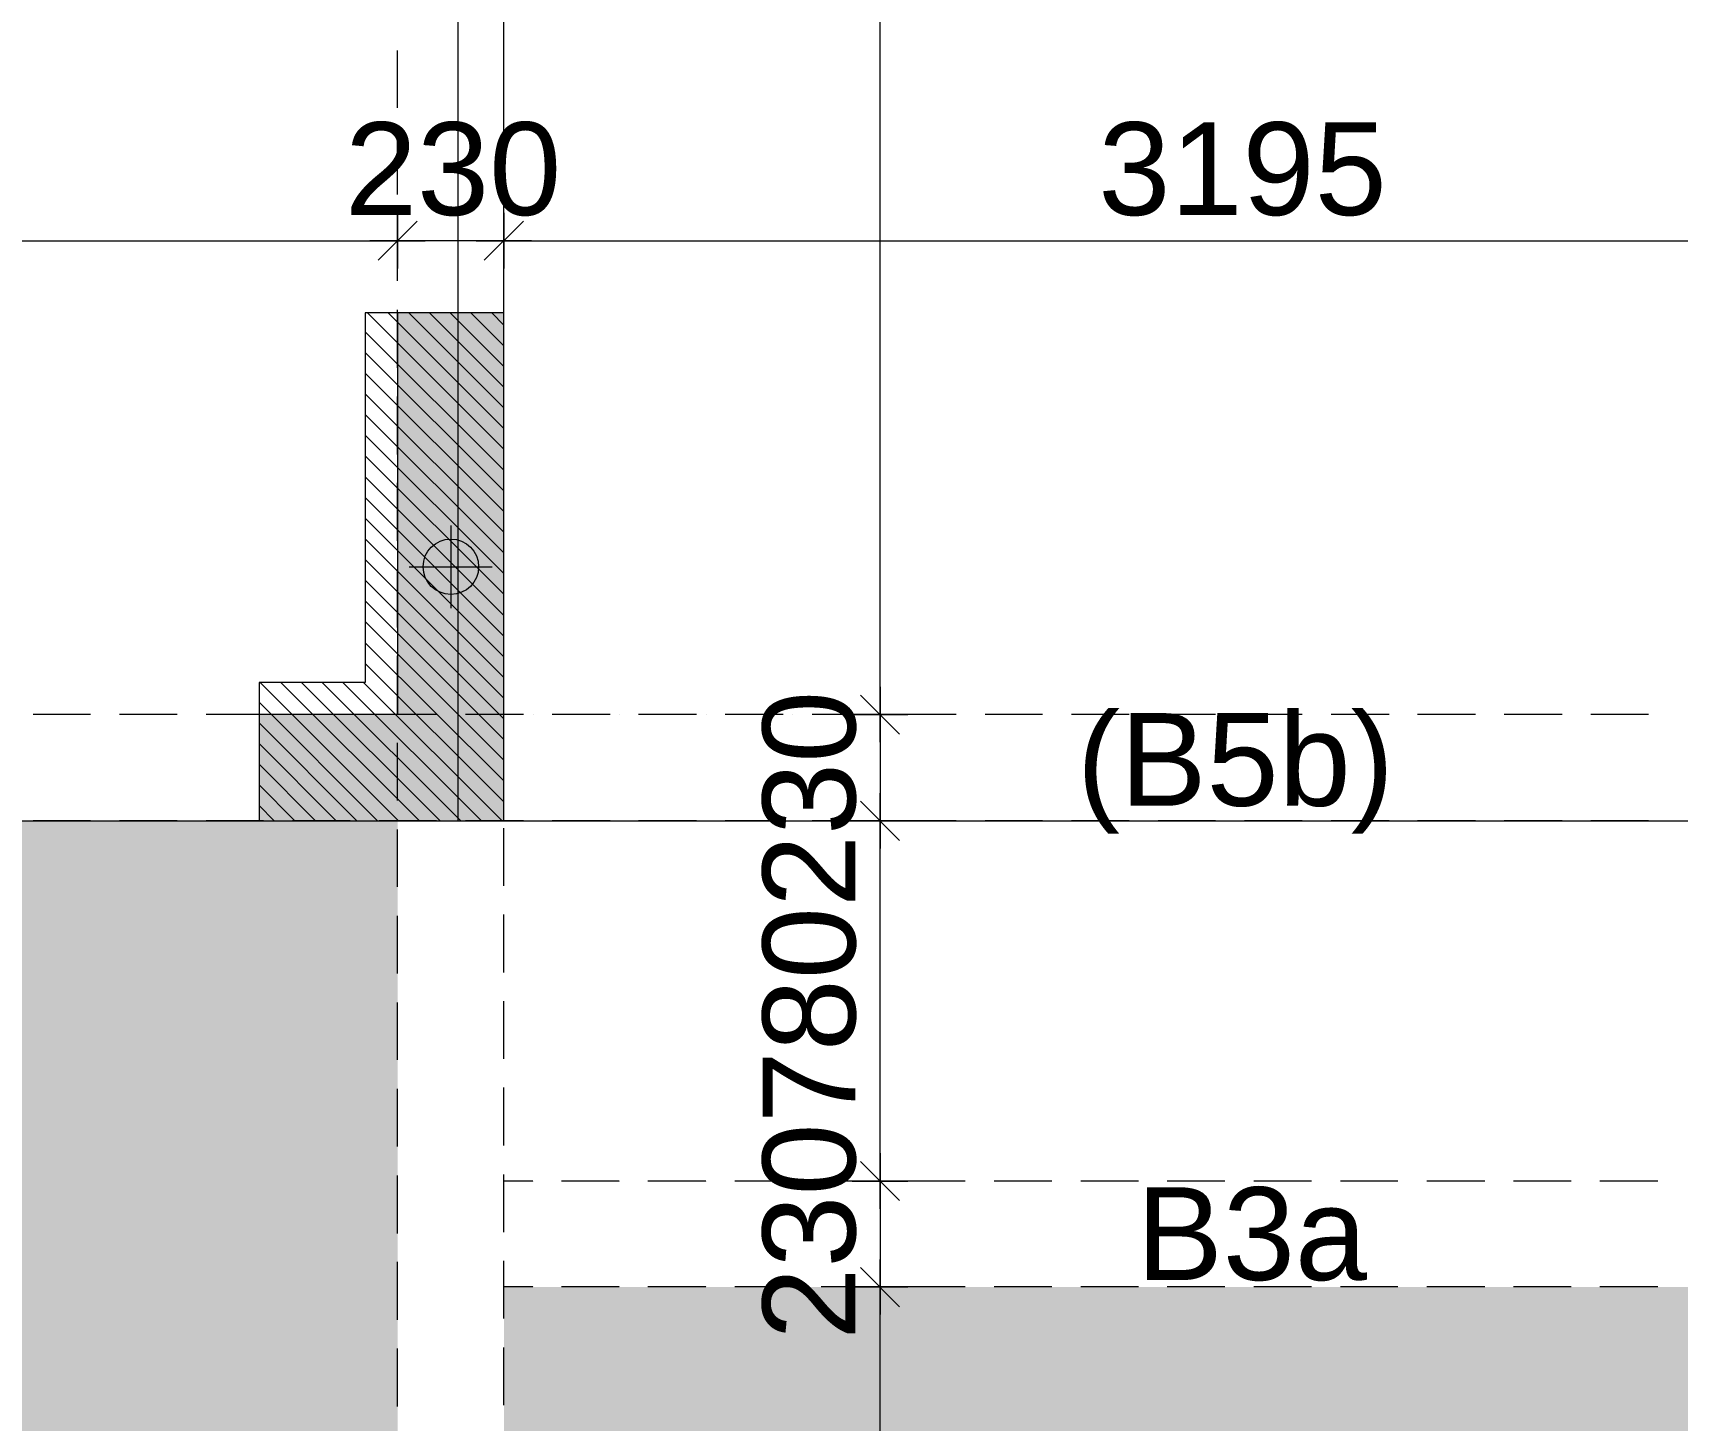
# Model space of a CAD drawing. Header units: millimetres. Extents: x -1303 to 98744, y -1303 to 90097.
# Drawn here: x 18189 to 21751, y 16984 to 19989 of the extents above; entities that cross this region are included whole.
import ezdxf

# ---------------------------------------------------------------- set-up
doc = ezdxf.new("R2010")
doc.units = ezdxf.units.MM
doc.layers.add('PDF_Geometry', color=7, linetype='Continuous')
doc.layers.add('PDF_Text', color=7, linetype='Continuous')
doc.layers.add('PDF_Solid Fills', color=192, linetype='Continuous', true_color=0xc2c0c0c0)
doc.styles.add('PDF ArialMT', font='arial.ttf')

msp = doc.modelspace()

# ---------------------------------------------------------------- hatches: boundary and pattern name
at = {"layer": 'PDF_Solid Fills'}
msp.add_hatch(color=256, dxfattribs=at).paths.add_polyline_path([(19209.26177, 19382.7525), (18979.23903, 19382.7525), (18979.23903, 18512.67482), (18679.31212, 18512.67482), (18679.31212, 18282.73679), (19209.26177, 18282.73679)])
at = {"layer": 'PDF_Solid Fills', "true_color": 0x00007f}
h = msp.add_hatch(color=254, dxfattribs=at)
h.paths.add_polyline_path([(12814.30857, 16872.72168), (12814.30857, 15026.95077), (9799.20871, 14960.09316), (9658.30121, 14967.03233), (9514.00728, 14987.42836), (9368.02118, 15022.38044), (9222.54335, 15072.39683), (9079.77321, 15137.90008), (8942.25007, 15218.63604), (8812.34276, 15314.0138), (8692.25382, 15422.7637), (8584.01219, 15543.36091), (8489.14272, 15673.68971), (8408.99871, 15811.5517), (8344.08741, 15954.57597), (8294.664, 16100.30898), (8260.38859, 16246.37773), (8240.58554, 16390.84108), (8234.23832, 16531.75065), (8234.23832, 16872.72168)], flags=0)
h.paths.add_polyline_path([(22479.26705, 17272.68137), (22479.26705, 15241.31724), (19209.26177, 15168.7901), (19209.26177, 17272.68137)], flags=0)
h.paths.add_polyline_path([(25959.23687, 17272.68137), (25959.23687, 15322.73089), (22709.2898, 15246.39481), (22709.2898, 17272.68137)], flags=0)
h.paths.add_polyline_path([(32124.25101, 18282.73679), (32124.25101, 15455.26118), (26189.25962, 15327.89318), (26189.25962, 18282.73679)], flags=0)
h.paths.add_polyline_path([(36934.25928, 16872.72168), (36934.25928, 15561.8943), (32354.27376, 15460.33875), (32354.27376, 16872.72168)], flags=0)
h.paths.add_polyline_path([(50274.26033, 16872.72168), (50274.26033, 15857.75915), (45694.27273, 15756.20359), (45694.27273, 16872.72168)], flags=0)
h.paths.add_polyline_path([(59929.31471, 17272.68137), (59929.31471, 16071.87252), (56669.29721, 15999.59848), (56669.29721, 17272.68137)], flags=0)
h.paths.add_polyline_path([(63419.27024, 17272.68137), (63419.27024, 16149.30779), (60159.25274, 16076.95111), (60159.25274, 17272.68137)], flags=0)
h.paths.add_polyline_path([(69584.28231, 18282.73679), (69584.28231, 16285.98588), (63649.29506, 16154.3864), (63649.29506, 18282.73679)], flags=0)
h.paths.add_polyline_path([(74394.29472, 16872.72168), (74394.29472, 16409.62861), (69814.31126, 16291.06242), (69814.31126, 16872.72168)], flags=0)
h.paths.add_polyline_path([(18979.23903, 18282.73679), (18979.23903, 15163.7115), (13044.24764, 15027.79686), (13044.24764, 18282.73679), (18944.28591, 18282.73679)], flags=0)
h.paths.add_polyline_path([(56439.27239, 18282.73679), (56439.27239, 15994.4362), (50504.281, 15862.83775), (50504.281, 18282.73679)], flags=0)

# ---------------------------------------------------------------- linework, layer by layer
at = {"layer": 'PDF_Geometry', "color": 9, "lineweight": 0, "true_color": 0xc0c0c0}
for points in [[(8103.90849, 33297.3011), (15954.15242, 33297.3011), (15954.15242, 32996.86592), (16054.01475, 32996.86592), (16054.01475, 33297.3011), (19109.14426, 33297.3011), (19109.14426, 18282.31322), (19209.00763, 18282.31322), (19209.00763, 33297.3011), (21559.17194, 33297.3011), (21559.17194, 33397.16654), (21334.05838, 33397.16654), (21334.05838, 34297.62494), (21559.17194, 34297.62494), (21559.17194, 34397.48624), (21334.05838, 34397.48624), (21334.05838, 35527.29175)], [(17183.82026, 14994.45224), (17183.82026, 18282.31322), (41183.93514, 18282.31322), (40953.74504, 18282.31322)]]:
    msp.add_lwpolyline(points, dxfattribs=at)
at = {"layer": 'PDF_Geometry', "color": 122, "lineweight": 0, "true_color": 0x00b88a}
for points in [[(20023.99135, 18552.28298), (20023.99135, 18531.97062), (20023.99135, 22202.3571), (20023.99135, 22182.04682)], [(16224.12113, 19539.06317), (16203.81085, 19539.06317), (18958.50518, 19539.06317), (18939.03995, 19539.06317)], [(19209.00763, 19539.06317), (18978.81546, 19539.06317)], [(19248.78314, 19539.06317), (19228.47286, 19539.06317), (22383.46574, 19539.06317), (22364.00051, 19539.06317)], [(20023.99135, 18512.50539), (20023.99135, 18282.31322)], [(20023.99135, 17542.65112), (20023.99135, 17522.33877), (20023.99135, 18262.00294), (20023.99135, 18242.53771)], [(20023.99135, 17502.02848), (20023.99135, 17272.68137)], [(20023.99135, 15191.63969), (20023.99135, 17252.37109), (20023.99135, 17232.06081)]]:
    msp.add_lwpolyline(points, dxfattribs=at)
at = {"layer": 'PDF_Geometry', "color": 157, "lineweight": 0, "true_color": 0x3f5f7f}
for points in [[(18978.81546, 19826.8039), (18978.81546, 19951.20904)], [(19209.00763, 19829.34321), (19209.00763, 19953.74834)], [(18978.81546, 19638.92655), (18978.81546, 19764.17881)], [(19209.00763, 19641.46585), (19209.00763, 19766.71811)], [(18978.81546, 19451.89424), (18978.81546, 19576.30145)], [(19209.00763, 19454.43355), (19209.00763, 19578.83868)], [(18978.81546, 19264.01689), (18978.81546, 19389.26915)], [(19209.00763, 19266.55619), (19209.00763, 19391.80845)], [(18978.81546, 19076.13953), (18978.81546, 19201.39179)], [(19209.00763, 19078.67884), (19209.00763, 19203.9311)], [(18978.81546, 18889.10723), (18978.81546, 19014.35949)], [(19209.00763, 18891.64653), (19209.00763, 19016.89879)], [(18978.81546, 18701.22987), (18978.81546, 18826.48214)], [(19209.00763, 18703.76918), (19209.00763, 18829.02144)], [(18978.81546, 18514.19964), (18978.81546, 18639.44983)], [(19209.00763, 18516.73687), (19209.00763, 18641.98914)], [(18313.62577, 18512.50539), (18189.22064, 18512.50539)], [(18501.5052, 18512.50539), (18376.25294, 18512.50539)], [(18688.53543, 18512.50539), (18564.13029, 18512.50539)], [(18876.41279, 18512.50539), (18751.1626, 18512.50539)], [(19063.44509, 18512.50539), (18939.03995, 18512.50539)], [(19251.32244, 18512.50539), (19126.07018, 18512.50539)], [(19439.1998, 18512.50539), (19313.94961, 18512.50539)], [(19626.2321, 18512.50539), (19500.97984, 18512.50539)], [(19814.10946, 18512.50539), (19688.8572, 18512.50539)], [(20001.14176, 18512.50539), (19876.73663, 18512.50539)], [(20189.01912, 18512.50539), (20063.76686, 18512.50539)], [(20376.05142, 18512.50539), (20251.64421, 18512.50539)], [(20563.92878, 18512.50539), (20438.67652, 18512.50539)], [(20750.95901, 18512.50539), (20626.55387, 18512.50539)], [(20938.83844, 18512.50539), (20813.58617, 18512.50539)], [(21126.71579, 18512.50539), (21001.46353, 18512.50539)], [(21313.74602, 18512.50539), (21188.49583, 18512.50539)], [(21501.62545, 18512.50539), (21376.37319, 18512.50539)], [(21688.65568, 18512.50539), (21564.25054, 18512.50539)], [(18978.81546, 18326.32021), (18978.81546, 18451.57248)], [(19209.00763, 18328.85952), (19209.00763, 18454.11178)], [(18313.62577, 18282.31322), (18189.22064, 18282.31322)], [(18501.5052, 18282.31322), (18376.25294, 18282.31322)], [(18688.53543, 18282.31322), (18564.13029, 18282.31322)], [(18876.41279, 18282.31322), (18751.1626, 18282.31322)], [(19063.44509, 18282.31322), (18939.03995, 18282.31322)], [(19251.32244, 18282.31322), (19126.07018, 18282.31322)], [(19439.1998, 18282.31322), (19313.94961, 18282.31322)], [(19626.2321, 18282.31322), (19500.97984, 18282.31322)], [(19814.10946, 18282.31322), (19688.8572, 18282.31322)], [(20001.14176, 18282.31322), (19876.73663, 18282.31322)], [(20189.01912, 18282.31322), (20063.76686, 18282.31322)], [(20376.05142, 18282.31322), (20251.64421, 18282.31322)], [(20563.92878, 18282.31322), (20438.67652, 18282.31322)], [(20750.95901, 18282.31322), (20626.55387, 18282.31322)], [(20938.83844, 18282.31322), (20813.58617, 18282.31322)], [(21126.71579, 18282.31322), (21001.46353, 18282.31322)], [(21313.74602, 18282.31322), (21188.49583, 18282.31322)], [(21501.62545, 18282.31322), (21376.37319, 18282.31322)], [(21688.65568, 18282.31322), (21564.25054, 18282.31322)], [(18978.81546, 18139.28998), (18978.81546, 18263.69512)], [(19209.00763, 18141.82929), (19209.00763, 18266.23442)], [(18978.81546, 17951.41263), (18978.81546, 18076.66282)], [(19209.00763, 17953.94986), (19209.00763, 18079.20212)], [(18978.81546, 17764.38033), (18978.81546, 17888.78546)], [(19209.00763, 17766.91963), (19209.00763, 17891.32477)], [(19209.00763, 17579.04227), (19209.00763, 17704.29246)], [(18978.81546, 17576.50297), (18978.81546, 17701.75523)], [(18978.81546, 17388.62561), (18978.81546, 17513.8758)], [(19209.00763, 17391.16284), (19209.00763, 17516.41511)], [(19271.6348, 17502.02848), (19209.00763, 17502.02848)], [(19458.66503, 17502.02848), (19334.25989, 17502.02848)], [(19646.54238, 17502.02848), (19521.2922, 17502.02848)], [(19833.57469, 17502.02848), (19709.16955, 17502.02848)], [(20021.45204, 17502.02848), (19896.19978, 17502.02848)], [(20208.48435, 17502.02848), (20084.07921, 17502.02848)], [(20396.3617, 17502.02848), (20271.10944, 17502.02848)], [(20584.23906, 17502.02848), (20458.9868, 17502.02848)], [(20771.27136, 17502.02848), (20646.0191, 17502.02848)], [(20959.14872, 17502.02848), (20833.89646, 17502.02848)], [(21146.18102, 17502.02848), (21021.77381, 17502.02848)], [(21334.05838, 17502.02848), (21208.80611, 17502.02848)], [(21521.08861, 17502.02848), (21396.68347, 17502.02848)], [(21708.96803, 17502.02848), (21583.71577, 17502.02848)], [(18978.81546, 17201.59331), (18978.81546, 17326.84557)], [(19209.00763, 17204.13262), (19209.00763, 17329.38488)], [(19271.6348, 17272.68137), (19209.00763, 17272.68137)], [(19458.66503, 17272.68137), (19334.25989, 17272.68137)], [(19646.54238, 17272.68137), (19521.2922, 17272.68137)], [(19833.57469, 17272.68137), (19709.16955, 17272.68137)], [(20021.45204, 17272.68137), (19896.19978, 17272.68137)], [(20208.48435, 17272.68137), (20084.07921, 17272.68137)], [(20396.3617, 17272.68137), (20271.10944, 17272.68137)], [(20584.23906, 17272.68137), (20458.9868, 17272.68137)], [(20771.27136, 17272.68137), (20646.0191, 17272.68137)], [(20959.14872, 17272.68137), (20833.89646, 17272.68137)], [(21146.18102, 17272.68137), (21021.77381, 17272.68137)], [(21334.05838, 17272.68137), (21208.80611, 17272.68137)], [(21521.08861, 17272.68137), (21396.68347, 17272.68137)], [(21708.96803, 17272.68137), (21583.71577, 17272.68137)], [(18978.81546, 17013.71596), (18978.81546, 17138.96822)], [(19209.00763, 17016.25526), (19209.00763, 17141.50545)]]:
    msp.add_lwpolyline(points, dxfattribs=at)
at = {"layer": 'PDF_Geometry', "color": 122, "lineweight": 0, "true_color": 0x00b88a}
for points in [[(18978.81546, 19478.97738), (18978.81546, 19599.15104)], [(19209.00763, 19599.15104), (19209.00763, 19478.97738)], [(19021.13028, 19581.37799), (18936.50065, 19496.74836)], [(19166.69282, 19496.74836), (19251.32244, 19581.37799)], [(19038.90333, 19539.06317), (18918.7276, 19539.06317)], [(19148.92184, 19539.06317), (19269.0955, 19539.06317)], [(20023.99135, 18452.4196), (20023.99135, 18572.59326)], [(20066.30616, 18470.19058), (19981.67653, 18554.82021)], [(19963.90348, 18512.50539), (20084.07921, 18512.50539)], [(19981.67653, 18324.62804), (20066.30616, 18239.99841)], [(20023.99135, 18342.40109), (20023.99135, 18222.22743)], [(20084.07921, 18282.31322), (19963.90348, 18282.31322)], [(20023.99135, 17441.94062), (20023.99135, 17562.11635)], [(20066.30616, 17459.71367), (19981.67653, 17544.3433)], [(19963.90348, 17502.02848), (20084.07921, 17502.02848)], [(19981.67653, 17314.99618), (20066.30616, 17229.5215)], [(20023.99135, 17331.92211), (20023.99135, 17212.59558)], [(20084.07921, 17272.68137), (19963.90348, 17272.68137)]]:
    msp.add_lwpolyline(points, close=True, dxfattribs=at)
at = {"layer": 'PDF_Geometry', "lineweight": 0}
for points in [[(18978.81546, 19539.06317), (18978.81546, 19539.06317)], [(18978.81546, 19539.06317), (18978.81546, 19539.06317)], [(19209.00763, 19539.06317), (19209.00763, 19539.06317)], [(19209.00763, 19539.06317), (19209.00763, 19539.06317)], [(18978.81546, 19460.35721), (18978.81546, 19460.35721)], [(18978.81546, 19460.35721), (18978.81546, 19460.35721)], [(19209.00763, 19460.35721), (19209.00763, 19460.35721)], [(19209.00763, 19460.35721), (19209.00763, 19460.35721)], [(18913.65107, 19382.49837), (19209.00763, 19087.1418)], [(18958.50518, 19382.49837), (19209.00763, 19131.99592)], [(18978.81546, 19382.49837), (18978.81546, 19382.49837)], [(18978.81546, 19382.49837), (18978.81546, 19382.49837)], [(19003.35722, 19382.49837), (19209.00763, 19176.84796)], [(19048.21134, 19382.49837), (19209.00763, 19221.70208)], [(19093.06546, 19382.49837), (19209.00763, 19266.55619)], [(19137.91957, 19382.49837), (19209.00763, 19311.41031)], [(19182.77369, 19382.49837), (19209.00763, 19356.26442)], [(19209.00763, 19382.49837), (19209.00763, 19382.49837)], [(19209.00763, 19382.49837), (19209.00763, 19382.49837)], [(18908.57246, 19341.87573), (19209.00763, 19042.28768)], [(18908.57246, 19297.02369), (19209.00763, 18997.43357)], [(18908.57246, 19252.16957), (19209.00763, 18952.57945)], [(18908.57246, 19207.31545), (19209.00763, 18907.72741)], [(18908.57246, 19162.46134), (19209.00763, 18862.87329)], [(18908.57246, 19117.60722), (19209.00763, 18818.01917)], [(18908.57246, 19072.75518), (19209.00763, 18773.16506)], [(18908.57246, 19027.90106), (19209.00763, 18727.46589)], [(18908.57246, 18983.04694), (19209.00763, 18682.61177)], [(18908.57246, 18938.19283), (19209.00763, 18637.75765)], [(18908.57246, 18893.33871), (19209.00763, 18592.90354)], [(18908.57246, 18848.48667), (19209.00763, 18548.05149)], [(18908.57246, 18803.63255), (19209.00763, 18503.19738)], [(18908.57246, 18758.77843), (19209.00763, 18458.34326)], [(18908.57246, 18713.92432), (19209.00763, 18413.48914)], [(18908.57246, 18668.22515), (19209.00763, 18368.63503)], [(18908.57246, 18623.37103), (19209.00763, 18323.78298)], [(18680.91959, 18581.90334), (18980.50764, 18282.31322)], [(18725.77371, 18581.90334), (19026.20888, 18282.31322)], [(18770.62575, 18581.90334), (19071.06093, 18282.31322)], [(18815.47987, 18581.90334), (19115.91504, 18282.31322)], [(18860.33399, 18581.90334), (19160.76916, 18282.31322)], [(18905.1881, 18581.90334), (19205.62328, 18282.31322)], [(18679.22742, 18539.58853), (18935.65352, 18282.31322)], [(18679.22742, 18494.73442), (18890.80148, 18282.31322)], [(19209.00763, 18512.50539), (19209.00763, 18512.50539)], [(19209.00763, 18512.50539), (19209.00763, 18512.50539)], [(19272.47985, 18512.50539), (19272.47985, 18512.50539)], [(19272.47985, 18512.50539), (19272.47985, 18512.50539)], [(19335.10702, 18512.50539), (19335.10702, 18512.50539)], [(19335.10702, 18512.50539), (19335.10702, 18512.50539)], [(19397.73211, 18512.50539), (19397.73211, 18512.50539)], [(19397.73211, 18512.50539), (19397.73211, 18512.50539)], [(19460.35721, 18512.50539), (19460.35721, 18512.50539)], [(19460.35721, 18512.50539), (19460.35721, 18512.50539)], [(19522.98437, 18512.50539), (19522.98437, 18512.50539)], [(19522.98437, 18512.50539), (19522.98437, 18512.50539)], [(19584.76442, 18512.50539), (19584.76442, 18512.50539)], [(19584.76442, 18512.50539), (19584.76442, 18512.50539)], [(19647.38951, 18512.50539), (19647.38951, 18512.50539)], [(19647.38951, 18512.50539), (19647.38951, 18512.50539)], [(19710.0146, 18512.50539), (19710.0146, 18512.50539)], [(19710.0146, 18512.50539), (19710.0146, 18512.50539)], [(19772.64177, 18512.50539), (19772.64177, 18512.50539)], [(19772.64177, 18512.50539), (19772.64177, 18512.50539)], [(19835.26687, 18512.50539), (19835.26687, 18512.50539)], [(19835.26687, 18512.50539), (19835.26687, 18512.50539)], [(19897.89403, 18512.50539), (19897.89403, 18512.50539)], [(19897.89403, 18512.50539), (19897.89403, 18512.50539)], [(19960.51913, 18512.50539), (19960.51913, 18512.50539)], [(19960.51913, 18512.50539), (19960.51913, 18512.50539)], [(20023.99135, 18512.50539), (20023.99135, 18512.50539)], [(20023.99135, 18512.50539), (20023.99135, 18512.50539)], [(18679.22742, 18449.8803), (18845.94736, 18282.31322)], [(18679.22742, 18405.02618), (18801.09325, 18282.31322)], [(18679.22742, 18360.17207), (18756.23913, 18282.31322)], [(18679.22742, 18315.32002), (18711.38501, 18282.31322)], [(19209.00763, 18282.31322), (19209.00763, 18282.31322)], [(19209.00763, 18282.31322), (19209.00763, 18282.31322)], [(19272.47985, 18282.31322), (19272.47985, 18282.31322)], [(19272.47985, 18282.31322), (19272.47985, 18282.31322)], [(19335.10702, 18282.31322), (19335.10702, 18282.31322)], [(19335.10702, 18282.31322), (19335.10702, 18282.31322)], [(19397.73211, 18282.31322), (19397.73211, 18282.31322)], [(19397.73211, 18282.31322), (19397.73211, 18282.31322)], [(19460.35721, 18282.31322), (19460.35721, 18282.31322)], [(19460.35721, 18282.31322), (19460.35721, 18282.31322)], [(19522.98437, 18282.31322), (19522.98437, 18282.31322)], [(19522.98437, 18282.31322), (19522.98437, 18282.31322)], [(19584.76442, 18282.31322), (19584.76442, 18282.31322)], [(19584.76442, 18282.31322), (19584.76442, 18282.31322)], [(19647.38951, 18282.31322), (19647.38951, 18282.31322)], [(19647.38951, 18282.31322), (19647.38951, 18282.31322)], [(19710.0146, 18282.31322), (19710.0146, 18282.31322)], [(19710.0146, 18282.31322), (19710.0146, 18282.31322)], [(19772.64177, 18282.31322), (19772.64177, 18282.31322)], [(19772.64177, 18282.31322), (19772.64177, 18282.31322)], [(19835.26687, 18282.31322), (19835.26687, 18282.31322)], [(19835.26687, 18282.31322), (19835.26687, 18282.31322)], [(19897.89403, 18282.31322), (19897.89403, 18282.31322)], [(19897.89403, 18282.31322), (19897.89403, 18282.31322)], [(19960.51913, 18282.31322), (19960.51913, 18282.31322)], [(19960.51913, 18282.31322), (19960.51913, 18282.31322)], [(20023.99135, 18282.31322), (20023.99135, 18282.31322)], [(20023.99135, 18282.31322), (20023.99135, 18282.31322)], [(19209.00763, 17502.02848), (19209.00763, 17502.02848)], [(19209.00763, 17502.02848), (19209.00763, 17502.02848)], [(19272.47985, 17502.02848), (19272.47985, 17502.02848)], [(19272.47985, 17502.02848), (19272.47985, 17502.02848)], [(19335.10702, 17502.02848), (19335.10702, 17502.02848)], [(19335.10702, 17502.02848), (19335.10702, 17502.02848)], [(19397.73211, 17502.02848), (19397.73211, 17502.02848)], [(19397.73211, 17502.02848), (19397.73211, 17502.02848)], [(19460.35721, 17502.02848), (19460.35721, 17502.02848)], [(19460.35721, 17502.02848), (19460.35721, 17502.02848)], [(19522.98437, 17502.02848), (19522.98437, 17502.02848)], [(19522.98437, 17502.02848), (19522.98437, 17502.02848)], [(19584.76442, 17502.02848), (19584.76442, 17502.02848)], [(19584.76442, 17502.02848), (19584.76442, 17502.02848)], [(19647.38951, 17502.02848), (19647.38951, 17502.02848)], [(19647.38951, 17502.02848), (19647.38951, 17502.02848)], [(19710.0146, 17502.02848), (19710.0146, 17502.02848)], [(19710.0146, 17502.02848), (19710.0146, 17502.02848)], [(19772.64177, 17502.02848), (19772.64177, 17502.02848)], [(19772.64177, 17502.02848), (19772.64177, 17502.02848)], [(19835.26687, 17502.02848), (19835.26687, 17502.02848)], [(19835.26687, 17502.02848), (19835.26687, 17502.02848)], [(19897.89403, 17502.02848), (19897.89403, 17502.02848)], [(19897.89403, 17502.02848), (19897.89403, 17502.02848)], [(19960.51913, 17502.02848), (19960.51913, 17502.02848)], [(19960.51913, 17502.02848), (19960.51913, 17502.02848)], [(20023.99135, 17502.02848), (20023.99135, 17502.02848)], [(20023.99135, 17502.02848), (20023.99135, 17502.02848)], [(19209.00763, 17272.68137), (19209.00763, 17272.68137)], [(19209.00763, 17272.68137), (19209.00763, 17272.68137)], [(19272.47985, 17272.68137), (19272.47985, 17272.68137)], [(19272.47985, 17272.68137), (19272.47985, 17272.68137)], [(19335.10702, 17272.68137), (19335.10702, 17272.68137)], [(19335.10702, 17272.68137), (19335.10702, 17272.68137)], [(19397.73211, 17272.68137), (19397.73211, 17272.68137)], [(19397.73211, 17272.68137), (19397.73211, 17272.68137)], [(19460.35721, 17272.68137), (19460.35721, 17272.68137)], [(19460.35721, 17272.68137), (19460.35721, 17272.68137)], [(19522.98437, 17272.68137), (19522.98437, 17272.68137)], [(19522.98437, 17272.68137), (19522.98437, 17272.68137)], [(19584.76442, 17272.68137), (19584.76442, 17272.68137)], [(19584.76442, 17272.68137), (19584.76442, 17272.68137)], [(19647.38951, 17272.68137), (19647.38951, 17272.68137)], [(19647.38951, 17272.68137), (19647.38951, 17272.68137)], [(19710.0146, 17272.68137), (19710.0146, 17272.68137)], [(19710.0146, 17272.68137), (19710.0146, 17272.68137)], [(19772.64177, 17272.68137), (19772.64177, 17272.68137)], [(19772.64177, 17272.68137), (19772.64177, 17272.68137)], [(19835.26687, 17272.68137), (19835.26687, 17272.68137)], [(19835.26687, 17272.68137), (19835.26687, 17272.68137)], [(19897.89403, 17272.68137), (19897.89403, 17272.68137)], [(19897.89403, 17272.68137), (19897.89403, 17272.68137)], [(19960.51913, 17272.68137), (19960.51913, 17272.68137)], [(19960.51913, 17272.68137), (19960.51913, 17272.68137)], [(20023.99135, 17272.68137), (20023.99135, 17272.68137)], [(20023.99135, 17272.68137), (20023.99135, 17272.68137)]]:
    msp.add_lwpolyline(points, dxfattribs=at)
at = {"layer": 'PDF_Geometry', "color": 5, "lineweight": 0}
for points in [[(19209.00763, 19382.49837), (18908.57246, 19382.49837), (18908.57246, 18581.90334), (18679.22742, 18581.90334), (18679.22742, 18282.31322), (19209.00763, 18282.31322)], [(19209.00763, 19382.49837), (18978.81546, 19382.49837), (18978.81546, 18512.50539), (18679.22742, 18512.50539), (18679.22742, 18282.31322), (19209.00763, 18282.31322)]]:
    msp.add_lwpolyline(points, close=True, dxfattribs=at)
at = {"layer": 'PDF_Geometry', "color": 20, "lineweight": 0, "true_color": 0xff4405}
for points in [[(19093.91258, 18922.11403), (19093.91258, 18742.69963)], [(19004.20435, 18832.40579), (19183.61874, 18832.40579)]]:
    msp.add_lwpolyline(points, dxfattribs=at)
at = {"layer": 'PDF_Geometry', "color": 7, "lineweight": 0, "true_color": 0xffffff}
msp.add_circle((19094.28339, 18832.71268), 60.03512, dxfattribs=at)
at = {"layer": 'PDF_Geometry', "color": 20, "lineweight": 0, "true_color": 0xff4405}
msp.add_circle((19094.30144, 18832.76572), 60.05316, dxfattribs=at)

# ---------------------------------------------------------------- texts
at = {"layer": 'PDF_Text', "char_height": 201.084641, "attachment_point": 4, "style": 'PDF ArialMT'}
for s, insert in [('230', (18864.89908, 19693.74102)), ('3195', (20496.96592, 19693.74102))]:
    msp.add_mtext(s, dxfattribs=dict(at, insert=insert))
at = {"layer": 'PDF_Text', "insert": (19871.52888, 17158.26475), "char_height": 201.084641, "attachment_point": 4, "rotation": 90, "style": 'PDF ArialMT'}
msp.add_mtext('230780230', dxfattribs=at)
at = {"layer": 'PDF_Text', "color": 6, "char_height": 201.084641, "attachment_point": 4, "style": 'PDF ArialMT'}
for s, insert in [('(B5b)', (20450.57029, 18385.12421)), ('B3a', (20579.39156, 17386.66896))]:
    msp.add_mtext(s, dxfattribs=dict(at, insert=insert))

doc.saveas('drawing.dxf')
